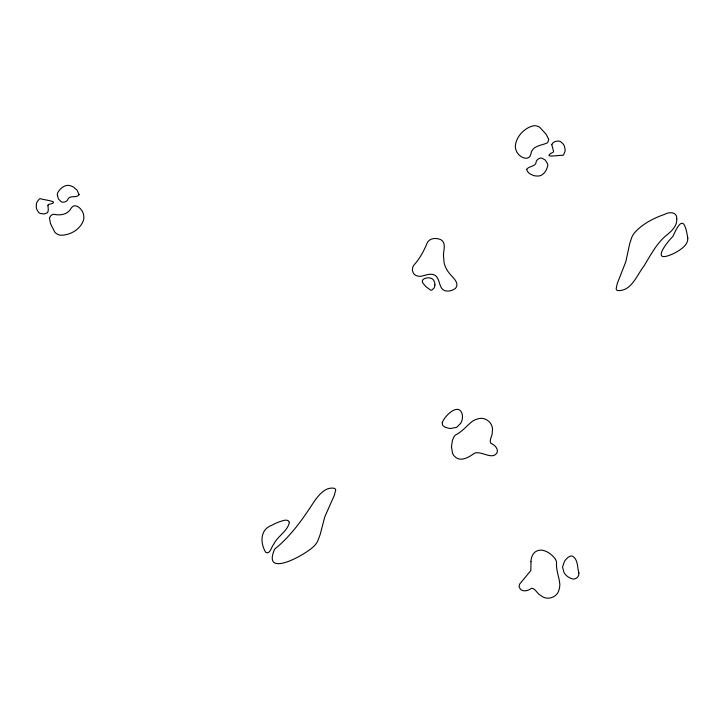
<?xml version="1.0" encoding="UTF-8"?>
<svg xmlns="http://www.w3.org/2000/svg" width="724" height="724" viewBox="0 0 724 724"><rect width="100%" height="100%" fill="white"/><g stroke="black" fill="none" stroke-linecap="round" stroke-linejoin="round"><path stroke-width="1.09" d="M451.468 446.699L452.509 453.251A10.552 10.552 0 0 0 454.428 456.22C460.174 462.6 468.989 457.269 474.356 453.233C481.551 450.409 492.646 460.826 497.171 452.409A6.045 6.045 0 0 0 497.098 449.342C496.139 446.418 493.496 444.4 490.745 443.269C488.763 439.893 492.899 435.468 492.284 431.585C494.003 423.676 485.759 416.354 478.157 418.789A21.34 21.34 0 0 0 473.143 420.78C466.971 425.142 462.582 431.64 455.541 434.952A9.774 9.774 0 0 0 453.993 436.771L452.4 440.436L451.468 446.699M289.41 522.321C287.573 531.452 277.491 536.104 273.645 544.385C271.563 546.349 270.025 555.046 265.708 552.303C260.169 543.344 259.88 529.452 271.681 525.352A50.725 50.725 0 0 1 278.125 522.239C281.238 521.425 287.772 517.859 289.41 522.321M335.664 490.166L334.37 495.225L324.832 516.746L320.171 534.538L317.746 541A22.154 22.154 0 0 1 315.012 545.082C308.18 553.561 261.219 579.888 274.64 549.163C291.066 535.923 303.057 518.656 314.506 501.017C318.985 494.791 325.673 486.492 334.361 488.329A2.118 2.118 0 0 1 335.664 490.166M676.75 218.766C677.374 226.277 671.094 231.626 665.781 235.825C656.062 244.178 650.279 255.816 643.627 266.504C636.912 275.183 631.111 291.79 617.536 290.514A2.118 2.118 0 0 1 616.16 288.74L617.228 283.627L625.817 261.708L629.69 243.735L631.844 237.173A22.154 22.154 0 0 1 634.387 232.965C642.351 223.888 653.564 218.15 664.849 214.286C669.202 211.634 677.329 211.87 676.75 218.766M47.956 205.679L48.318 209.951L47.802 212.195A2.661 2.661 0 0 1 47.151 212.919L43.992 213.969L40.182 213.435A5.448 5.448 0 0 1 38.58 212.358L36.707 209.2A10.444 10.444 0 0 1 36.227 206.729L36.381 204.132A10.869 10.869 0 0 1 37.168 201.706L39.44 198.928A2.579 2.579 0 0 1 40.399 198.657C43.494 200.059 62.499 201.553 48.517 204.421A1.575 1.575 0 0 0 48.065 205.091L47.956 205.679M530.982 561.706L530.819 570.557L519.551 584.25L519.072 586.775L520.411 589.173A6.045 6.045 0 0 0 523.09 590.657C526.104 591.309 529.172 590.051 531.543 588.25C535.461 588.25 537.181 594.06 540.846 595.499C546.792 600.983 557.281 597.581 559.028 589.789A21.34 21.34 0 0 0 559.851 584.458C559.218 576.919 555.833 569.851 556.539 562.096A9.819 9.819 0 0 0 555.38 559.154C552.303 554.81 547.625 551.181 542.294 550.222A10.552 10.552 0 0 0 538.765 550.376C533.507 551.263 530.909 556.828 530.982 561.706M687.8 238.151C688.126 243.97 682.949 247.97 678.542 250.785A50.725 50.725 0 0 1 672.243 254.187C650.559 263.599 666.324 242.866 672.994 236.314C681.42 216.938 684.985 220.449 687.8 238.151M578.874 573.019C579.435 577.535 574.44 580.648 570.548 578.195A13.177 13.177 0 0 1 563.996 572.548L562.53 566.983L564.503 561.371A19.575 19.575 0 0 1 565.86 559.507L568.34 557.118L570.738 556.041A3.928 3.928 0 0 1 572.286 556.113C578.15 559.019 577.227 567.535 578.874 573.019M443.45 255.21L444.129 262.848A26.77 26.77 0 0 0 445.839 267.726A24.851 24.851 0 0 0 448.599 272.333C451.423 276.613 460.428 282.568 455.477 288.396C452.075 290.948 446.808 292.261 443.043 289.79C438.681 286.034 439.939 278.677 435.079 275.337C430.364 272.586 425.241 275.699 420.463 276.333A10.236 10.236 0 0 1 417.929 276.097C412.571 275.464 410.834 268.912 414.001 264.984C420.201 258.169 424.183 250.296 427.649 241.952C430.581 237.897 436.527 237.725 440.744 239.653C446.491 242.64 443.522 250.251 443.45 255.21M442.264 422.653L442.409 424.4A3.928 3.928 0 0 0 443.133 425.775L445.269 427.296L448.581 428.219A19.575 19.575 0 0 0 450.88 428.454L456.717 427.314L460.763 423.214A13.177 13.177 0 0 0 462.319 414.725C459.224 401.539 444.373 415.956 442.264 422.653M434.898 284.894L434.825 285.754A6.588 6.588 0 0 1 434.69 286.451A7.014 7.014 0 0 1 434.065 288.016L431.785 290.134A2.308 2.308 0 0 1 430.726 290.188L425.929 286.677A29.241 29.241 0 0 1 424.155 284.523C417.096 278.125 432.364 274.993 434.083 281.202A5.711 5.711 0 0 1 434.59 282.441A8.715 8.715 0 0 1 434.88 284.07L434.898 284.894M548.692 139.343L548.086 141.642A6.027 6.027 0 0 1 547.054 143.008C540.964 145.732 532.013 145.596 530.783 154.42C529.425 160.031 522.819 158.647 519.678 155.461A11.855 11.855 0 0 1 516.791 151.913L516.067 150.302A12.742 12.742 0 0 1 515.334 146.827C515.56 136.99 524.538 127.496 533.986 125.705A11.195 11.195 0 0 1 536.475 125.931L537.941 126.356A7.892 7.892 0 0 1 539.796 127.361L546.05 134.139L548.692 139.343M526.692 169.344C527.09 172.737 531.036 174.692 533.986 175.606A14.353 14.353 0 0 0 536.927 176.041C542.738 176.683 546.638 170.891 547.688 165.859A5.647 5.647 0 0 0 547.561 163.778L545.29 160.076L541.833 158.131A4.226 4.226 0 0 0 540.176 158.176L538.575 158.837A6.217 6.217 0 0 0 537.199 159.968A5.711 5.711 0 0 0 536.276 161.343C536.122 167.208 529.081 165.597 526.692 169.344M551.788 144.682L553.561 151.298A1.575 1.575 0 0 1 553.308 152.076C540.674 158.701 559.344 154.864 562.702 155.361A2.579 2.579 0 0 0 563.562 154.836L564.964 151.533A10.869 10.869 0 0 0 565.055 148.981L564.485 146.456A10.444 10.444 0 0 0 563.335 144.212L560.657 141.687A5.448 5.448 0 0 0 558.819 141.099C556.204 140.927 552.593 141.859 551.788 144.682M49.431 217.933L50.517 223.662L54.653 231.906A7.892 7.892 0 0 0 56.164 233.39L57.449 234.205A11.195 11.195 0 0 0 59.775 235.11C69.341 235.979 80.645 229.427 83.55 219.987A12.742 12.742 0 0 0 83.812 216.449L83.568 214.693A11.855 11.855 0 0 0 81.776 210.485C79.785 207.191 74.563 203.39 71.522 207.652C68.02 214.503 60.635 215.797 53.829 214.277A4.706 4.706 0 0 0 52.526 214.621L52.019 214.865A6.027 6.027 0 0 0 50.653 215.897L49.431 217.933M79.061 194.593C76.672 198.792 69.052 194.222 67.45 200.24A5.711 5.711 0 0 1 66.183 201.299A6.217 6.217 0 0 1 64.554 202.005L62.825 202.195A4.226 4.226 0 0 1 61.223 201.779L58.445 198.955L57.286 194.774A5.647 5.647 0 0 1 57.739 192.729C60.146 188.186 65.504 183.706 70.898 185.932A14.344 14.344 0 0 1 73.613 187.163L77.088 190.195L79.061 194.593"/></g></svg>
